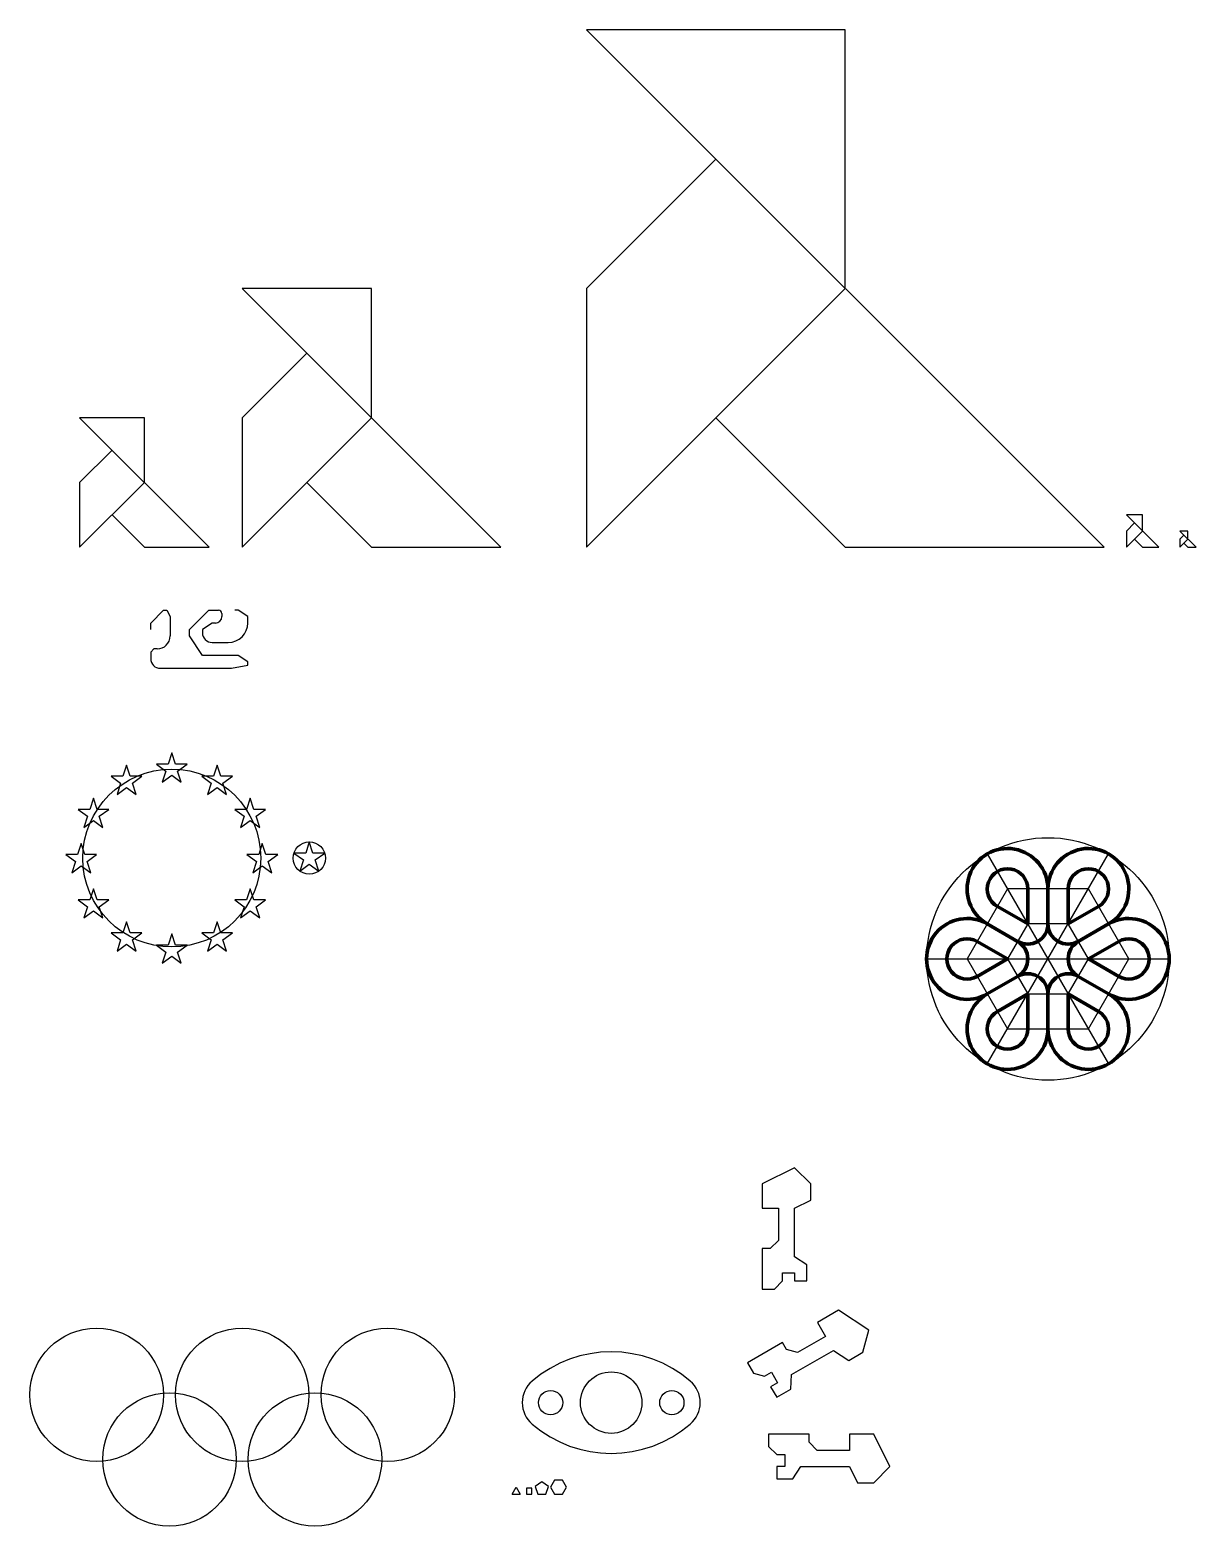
# Model space of a CAD drawing. Header units: millimetres. Extents: x -346 to 2373, y -2 to 1989.
# Drawn here: x 931 to 2373, y 138 to 1989 of the extents above; entities that cross this region are included whole.
import ezdxf

# ---------------------------------------------------------------- set-up
doc = ezdxf.new("R2010")
doc.units = ezdxf.units.MM

# ---------------------------------------------------------------- blocks, each defined once
blk = doc.blocks.new('*U1')
for p, q in [((-4.5, 4.3), (-19, 4.3)), ((-19, 4.3), (-7.3, -4.3)), ((0, 18.1), (-4.5, 4.3)), ((4.5, 4.3), (0, 18.1)), ((19, 4.3), (4.5, 4.3)), ((7.3, -4.3), (19, 4.3)), ((-7.3, -4.3), (-11.8, -18.1)), ((-11.8, -18.1), (0, -9.5)), ((0, -9.5), (11.8, -18.1)), ((11.8, -18.1), (7.3, -4.3))]:
    blk.add_line(p, q)
blk = doc.blocks.new('*U2')
at = {"color": 0, "linetype": 'ByBlock', "lineweight": -2, "transparency": 16777216}
for p in [(1106.7, 1076.8), (1050.8, 1061.8), (1162.7, 1061.8), (1009.8, 1020.8), (1203.7, 1020.8), (994.8, 964.8), (1218.7, 964.8), (1009.8, 908.9), (1203.7, 908.9), (1050.8, 867.9), (1106.7, 852.9), (1162.7, 867.9)]:
    blk.add_blockref('*U1', p, dxfattribs=at)

msp = doc.modelspace()

# ---------------------------------------------------------------- linework, layer by layer
for p, q in [((1939.68, 1989.429), (1619.68, 1989.429)), ((1619.68, 1989.429), (2259.68, 1349.429)), ((1939.68, 1669.429), (1939.68, 1989.429)), ((1619.68, 1669.429), (1779.68, 1829.429)), ((1353.811, 1669.429), (1193.811, 1669.429)), ((1193.811, 1669.429), (1513.811, 1349.429)), ((1353.811, 1509.429), (1353.811, 1669.429)), ((1619.68, 1669.429), (1619.68, 1349.429)), ((1619.68, 1349.429), (1939.68, 1669.429)), ((1193.811, 1509.429), (1273.811, 1589.429)), ((1072.823, 1509.429), (992.823, 1509.429)), ((992.823, 1509.429), (1152.823, 1349.429)), ((1072.823, 1429.429), (1072.823, 1509.429)), ((1193.811, 1509.429), (1193.811, 1349.429)), ((1193.811, 1349.429), (1353.811, 1509.429)), ((1939.68, 1349.429), (1779.68, 1509.429)), ((992.823, 1429.429), (1032.823, 1469.429)), ((992.823, 1429.429), (992.823, 1349.429)), ((992.823, 1349.429), (1072.823, 1429.429)), ((1353.811, 1349.429), (1273.811, 1429.429)), ((1072.823, 1349.429), (1032.823, 1389.429)), ((2307.219, 1389.429), (2287.219, 1389.429)), ((2287.219, 1389.429), (2327.219, 1349.429)), ((2307.219, 1369.429), (2307.219, 1389.429)), ((2287.219, 1369.429), (2297.219, 1379.429)), ((2287.219, 1369.429), (2287.219, 1349.429)), ((2287.219, 1349.429), (2307.219, 1369.429)), ((2307.219, 1349.429), (2297.219, 1359.429)), ((2363.444, 1369.429), (2353.444, 1369.429)), ((2353.444, 1369.429), (2373.444, 1349.429)), ((2353.444, 1359.429), (2358.444, 1364.429)), ((2353.444, 1359.429), (2353.444, 1349.429)), ((2353.444, 1349.429), (2363.444, 1359.429)), ((2363.444, 1349.429), (2358.444, 1354.429)), ((2363.444, 1359.429), (2363.444, 1369.429)), ((1072.823, 1349.429), (1152.823, 1349.429)), ((1353.811, 1349.429), (1513.811, 1349.429)), ((1939.68, 1349.429), (2259.68, 1349.429)), ((2307.219, 1349.429), (2327.219, 1349.429)), ((2363.444, 1349.429), (2373.444, 1349.429)), ((1080.667, 1255.614), (1096.667, 1271.614)), ((1096.667, 1271.614), (1100.667, 1271.614)), ((1100.667, 1271.614), (1104.667, 1263.614)), ((1104.667, 1263.614), (1104.667, 1239.614)), ((1128.667, 1247.614), (1152.667, 1271.614)), ((1152.667, 1271.614), (1164.667, 1271.614)), ((1168.667, 1267.614), (1168.667, 1263.614)), ((1188.667, 1271.614), (1184.667, 1271.614)), ((1200.667, 1263.614), (1188.667, 1271.614)), ((1200.667, 1255.614), (1200.667, 1263.614)), ((1080.667, 1247.614), (1080.667, 1255.614)), ((1128.667, 1239.614), (1128.667, 1247.614)), ((1156.667, 1255.614), (1144.667, 1247.614)), ((1144.667, 1247.614), (1144.667, 1243.614)), ((1160.667, 1255.614), (1156.667, 1255.614)), ((1084.667, 1223.614), (1080.667, 1219.614)), ((1088.667, 1223.614), (1084.667, 1223.614)), ((1144.667, 1215.614), (1128.667, 1239.614)), ((1156.667, 1231.614), (1176.667, 1231.614)), ((1080.667, 1219.614), (1080.667, 1211.614)), ((1188.667, 1215.614), (1144.667, 1215.614)), ((1180.667, 1199.614), (1200.667, 1203.614)), ((1200.667, 1207.614), (1188.667, 1215.614)), ((1200.667, 1203.614), (1200.667, 1207.614)), ((1200.667, 1203.614), (1200.667, 1203.614)), ((1092.667, 1199.614), (1180.667, 1199.614)), ((1276.831, 984.848), (1272.341, 971.029)), ((1281.321, 971.029), (1276.831, 984.848)), ((1257.81, 971.029), (1269.566, 962.487)), ((1272.341, 971.029), (1257.81, 971.029)), ((1295.852, 971.029), (1281.321, 971.029)), ((1284.097, 962.487), (1295.852, 971.029)), ((1269.566, 962.487), (1265.075, 948.668)), ((1265.075, 948.668), (1276.831, 957.209)), ((1276.831, 957.209), (1288.587, 948.668)), ((1288.587, 948.668), (1284.097, 962.487)), ((1876.943, 581.671), (1836.943, 561.671)), ((1896.943, 561.671), (1876.943, 581.671)), ((1836.943, 561.671), (1836.943, 531.671)), ((1896.943, 541.671), (1896.943, 561.671)), ((1876.943, 531.671), (1896.943, 541.671)), ((1836.943, 531.671), (1856.943, 531.671)), ((1856.943, 531.671), (1856.943, 491.671)), ((1876.943, 471.671), (1876.943, 531.671)), ((1846.943, 481.671), (1836.943, 481.671)), ((1836.943, 481.671), (1836.943, 431.671)), ((1856.943, 491.671), (1846.943, 481.671)), ((1891.943, 461.671), (1876.943, 471.671)), ((1861.943, 441.671), (1861.943, 451.671)), ((1861.943, 451.671), (1876.943, 451.671)), ((1876.943, 451.671), (1876.943, 441.671)), ((1891.943, 441.671), (1891.943, 461.671)), ((1836.943, 431.671), (1851.943, 431.671)), ((1851.943, 431.671), (1861.943, 441.671)), ((1876.943, 441.671), (1891.943, 441.671)), ((1931.24, 405.414), (1905.259, 390.414)), ((1905.259, 390.414), (1915.259, 373.093)), ((1968.56, 380.773), (1931.24, 405.414)), ((1915.259, 373.093), (1880.618, 353.093)), ((1961.24, 353.452), (1968.56, 380.773)), ((1861.958, 365.414), (1818.656, 340.414)), ((1866.958, 356.753), (1861.958, 365.414)), ((1880.618, 353.093), (1866.958, 356.753)), ((1873.297, 325.773), (1925.259, 355.773)), ((1925.259, 355.773), (1943.919, 343.452)), ((1943.919, 343.452), (1961.24, 353.452)), ((1818.656, 340.414), (1826.156, 327.423)), ((1826.156, 327.423), (1839.817, 323.763)), ((1839.817, 323.763), (1848.477, 328.763)), ((1855.977, 315.773), (1847.317, 310.773)), ((1848.477, 328.763), (1855.977, 315.773)), ((1872.137, 307.782), (1873.297, 325.773)), ((1847.317, 310.773), (1854.817, 297.782)), ((1854.817, 297.782), (1872.137, 307.782)), ((1894.817, 252.056), (1844.817, 252.056)), ((1844.817, 252.056), (1844.817, 237.056)), ((1894.817, 242.056), (1894.817, 252.056)), ((1904.817, 232.056), (1894.817, 242.056)), ((1974.817, 252.056), (1944.817, 252.056)), ((1944.817, 252.056), (1944.817, 232.056)), ((1994.817, 212.056), (1974.817, 252.056)), ((1844.817, 237.056), (1854.817, 227.056)), ((1854.817, 227.056), (1864.817, 227.056)), ((1864.817, 227.056), (1864.817, 212.056)), ((1944.817, 232.056), (1904.817, 232.056)), ((1864.817, 212.056), (1854.817, 212.056)), ((1854.817, 212.056), (1854.817, 197.056)), ((1874.817, 197.056), (1884.817, 212.056)), ((1884.817, 212.056), (1944.817, 212.056)), ((1944.817, 212.056), (1954.817, 192.056)), ((1974.817, 192.056), (1994.817, 212.056)), ((1527.631, 177.801), (1532.631, 186.461)), ((1532.631, 186.461), (1537.631, 177.801)), ((1854.817, 197.056), (1874.817, 197.056)), ((1954.817, 192.056), (1974.817, 192.056)), ((1527.631, 177.801), (1537.631, 177.801))]:
    msp.add_line(p, q)
at = {"color": 8}
for p, q in [((2115.279, 969.983), (2265.279, 710.176)), ((2115.279, 710.176), (2265.279, 969.983)), ((2040.279, 840.08), (2340.279, 840.08))]:
    msp.add_line(p, q, dxfattribs=at)
at = {"lineweight": 211}
for p, q in [((2165.279, 926.682), (2165.279, 883.381)), ((2190.279, 926.682), (2190.279, 883.381)), ((2190.279, 926.682), (2190.279, 883.381)), ((2215.279, 926.682), (2215.279, 883.381)), ((2127.779, 905.031), (2165.279, 883.381)), ((2252.779, 905.031), (2215.279, 883.381)), ((2115.279, 883.381), (2152.779, 861.73)), ((2115.279, 883.381), (2152.779, 861.73)), ((2265.279, 883.381), (2227.779, 861.73)), ((2265.279, 883.381), (2227.779, 861.73)), ((2102.779, 861.73), (2140.279, 840.08)), ((2277.779, 861.73), (2240.279, 840.08)), ((2102.779, 818.429), (2140.279, 840.08)), ((2277.779, 818.429), (2240.279, 840.08)), ((2115.279, 796.778), (2152.779, 818.429)), ((2115.279, 796.778), (2152.779, 818.429)), ((2265.279, 796.778), (2227.779, 818.429)), ((2265.279, 796.778), (2227.779, 818.429)), ((2127.779, 775.128), (2165.279, 796.778)), ((2165.279, 753.477), (2165.279, 796.778)), ((2190.279, 753.477), (2190.279, 796.778)), ((2190.279, 753.477), (2190.279, 796.778)), ((2252.779, 775.128), (2215.279, 796.778)), ((2215.279, 753.477), (2215.279, 796.778))]:
    msp.add_line(p, q, dxfattribs=at)
at = {"color": 8}
for points in [[(2140.279, 753.477), (2240.279, 753.477), (2290.279, 840.08), (2240.279, 926.682), (2140.279, 926.682), (2090.279, 840.08)], [(2165.279, 796.778), (2215.279, 796.778), (2240.279, 840.08), (2215.279, 883.381), (2165.279, 883.381), (2140.279, 840.08)]]:
    msp.add_lwpolyline(points, close=True, dxfattribs=at)
for points in [[(1545.223, 177.801), (1552.013, 177.801), (1552.013, 185.143), (1545.223, 185.143)], [(1559.399, 177.801), (1569.399, 177.801), (1572.489, 187.312), (1564.399, 193.19), (1556.309, 187.312)], [(1579.906, 177.801), (1589.906, 177.801), (1594.906, 186.461), (1589.906, 195.122), (1579.906, 195.122), (1574.906, 186.461)]]:
    msp.add_lwpolyline(points, close=True)
for centre, radius in [((1106.741, 964.848), 110), ((1276.831, 964.848), 20), ((1013.823, 300.921), 82.5), ((1193.823, 300.921), 82.5), ((1373.823, 300.921), 82.5), ((1650.186, 291.154), 38), ((1103.823, 220.921), 82.5), ((1283.823, 220.921), 82.5), ((1575.186, 291.154), 15), ((1725.186, 291.154), 15)]:
    msp.add_circle(centre, radius)
msp.add_circle((2190.279, 840.08), 150, dxfattribs=at)
for centre, radius, start, end in [((1160.667, 1263.614), 8, 270, 0), ((1164.667, 1267.614), 4, 0, 90), ((1156.667, 1243.614), 12, 180, 270), ((1176.667, 1255.614), 24, 270, 0), ((1088.667, 1239.614), 16, 270, 0), ((1092.667, 1211.614), 12, 180, 270), ((1650.186, 203.976), 150, 49.294293, 130.705707), ((1575.186, 291.154), 35, 130.705707, 229.294293), ((1725.186, 291.154), 35, 310.705707, 49.294293), ((1650.186, 378.332), 150, 229.294293, 310.705707)]:
    msp.add_arc(centre, radius, start, end)
at = {"lineweight": 211}
for centre, radius, start, end in [((2140.279, 926.682), 50, 0, 240), ((2240.279, 926.682), 50, 300, 180), ((2140.279, 926.682), 25, 0, 240), ((2240.279, 926.682), 25, 300, 180), ((2090.279, 840.08), 50, 60, 300), ((2290.279, 840.08), 50, 240, 120), ((2165.279, 883.381), 25, 240, 0), ((2215.279, 883.381), 25, 180, 300), ((2090.279, 840.08), 25, 60, 300), ((2140.279, 840.08), 25, 300, 60), ((2240.279, 840.08), 25, 120, 240), ((2290.279, 840.08), 25, 240, 120), ((2165.279, 796.778), 25, 0, 120), ((2215.279, 796.778), 25, 60, 180), ((2140.279, 753.477), 50, 120, 0), ((2240.279, 753.477), 50, 180, 60), ((2140.279, 753.477), 25, 120, 0), ((2240.279, 753.477), 25, 180, 60)]:
    msp.add_arc(centre, radius, start, end, dxfattribs=at)

# ---------------------------------------------------------------- block references
msp.add_blockref('*U2', (0, 0))

doc.saveas('drawing.dxf')
